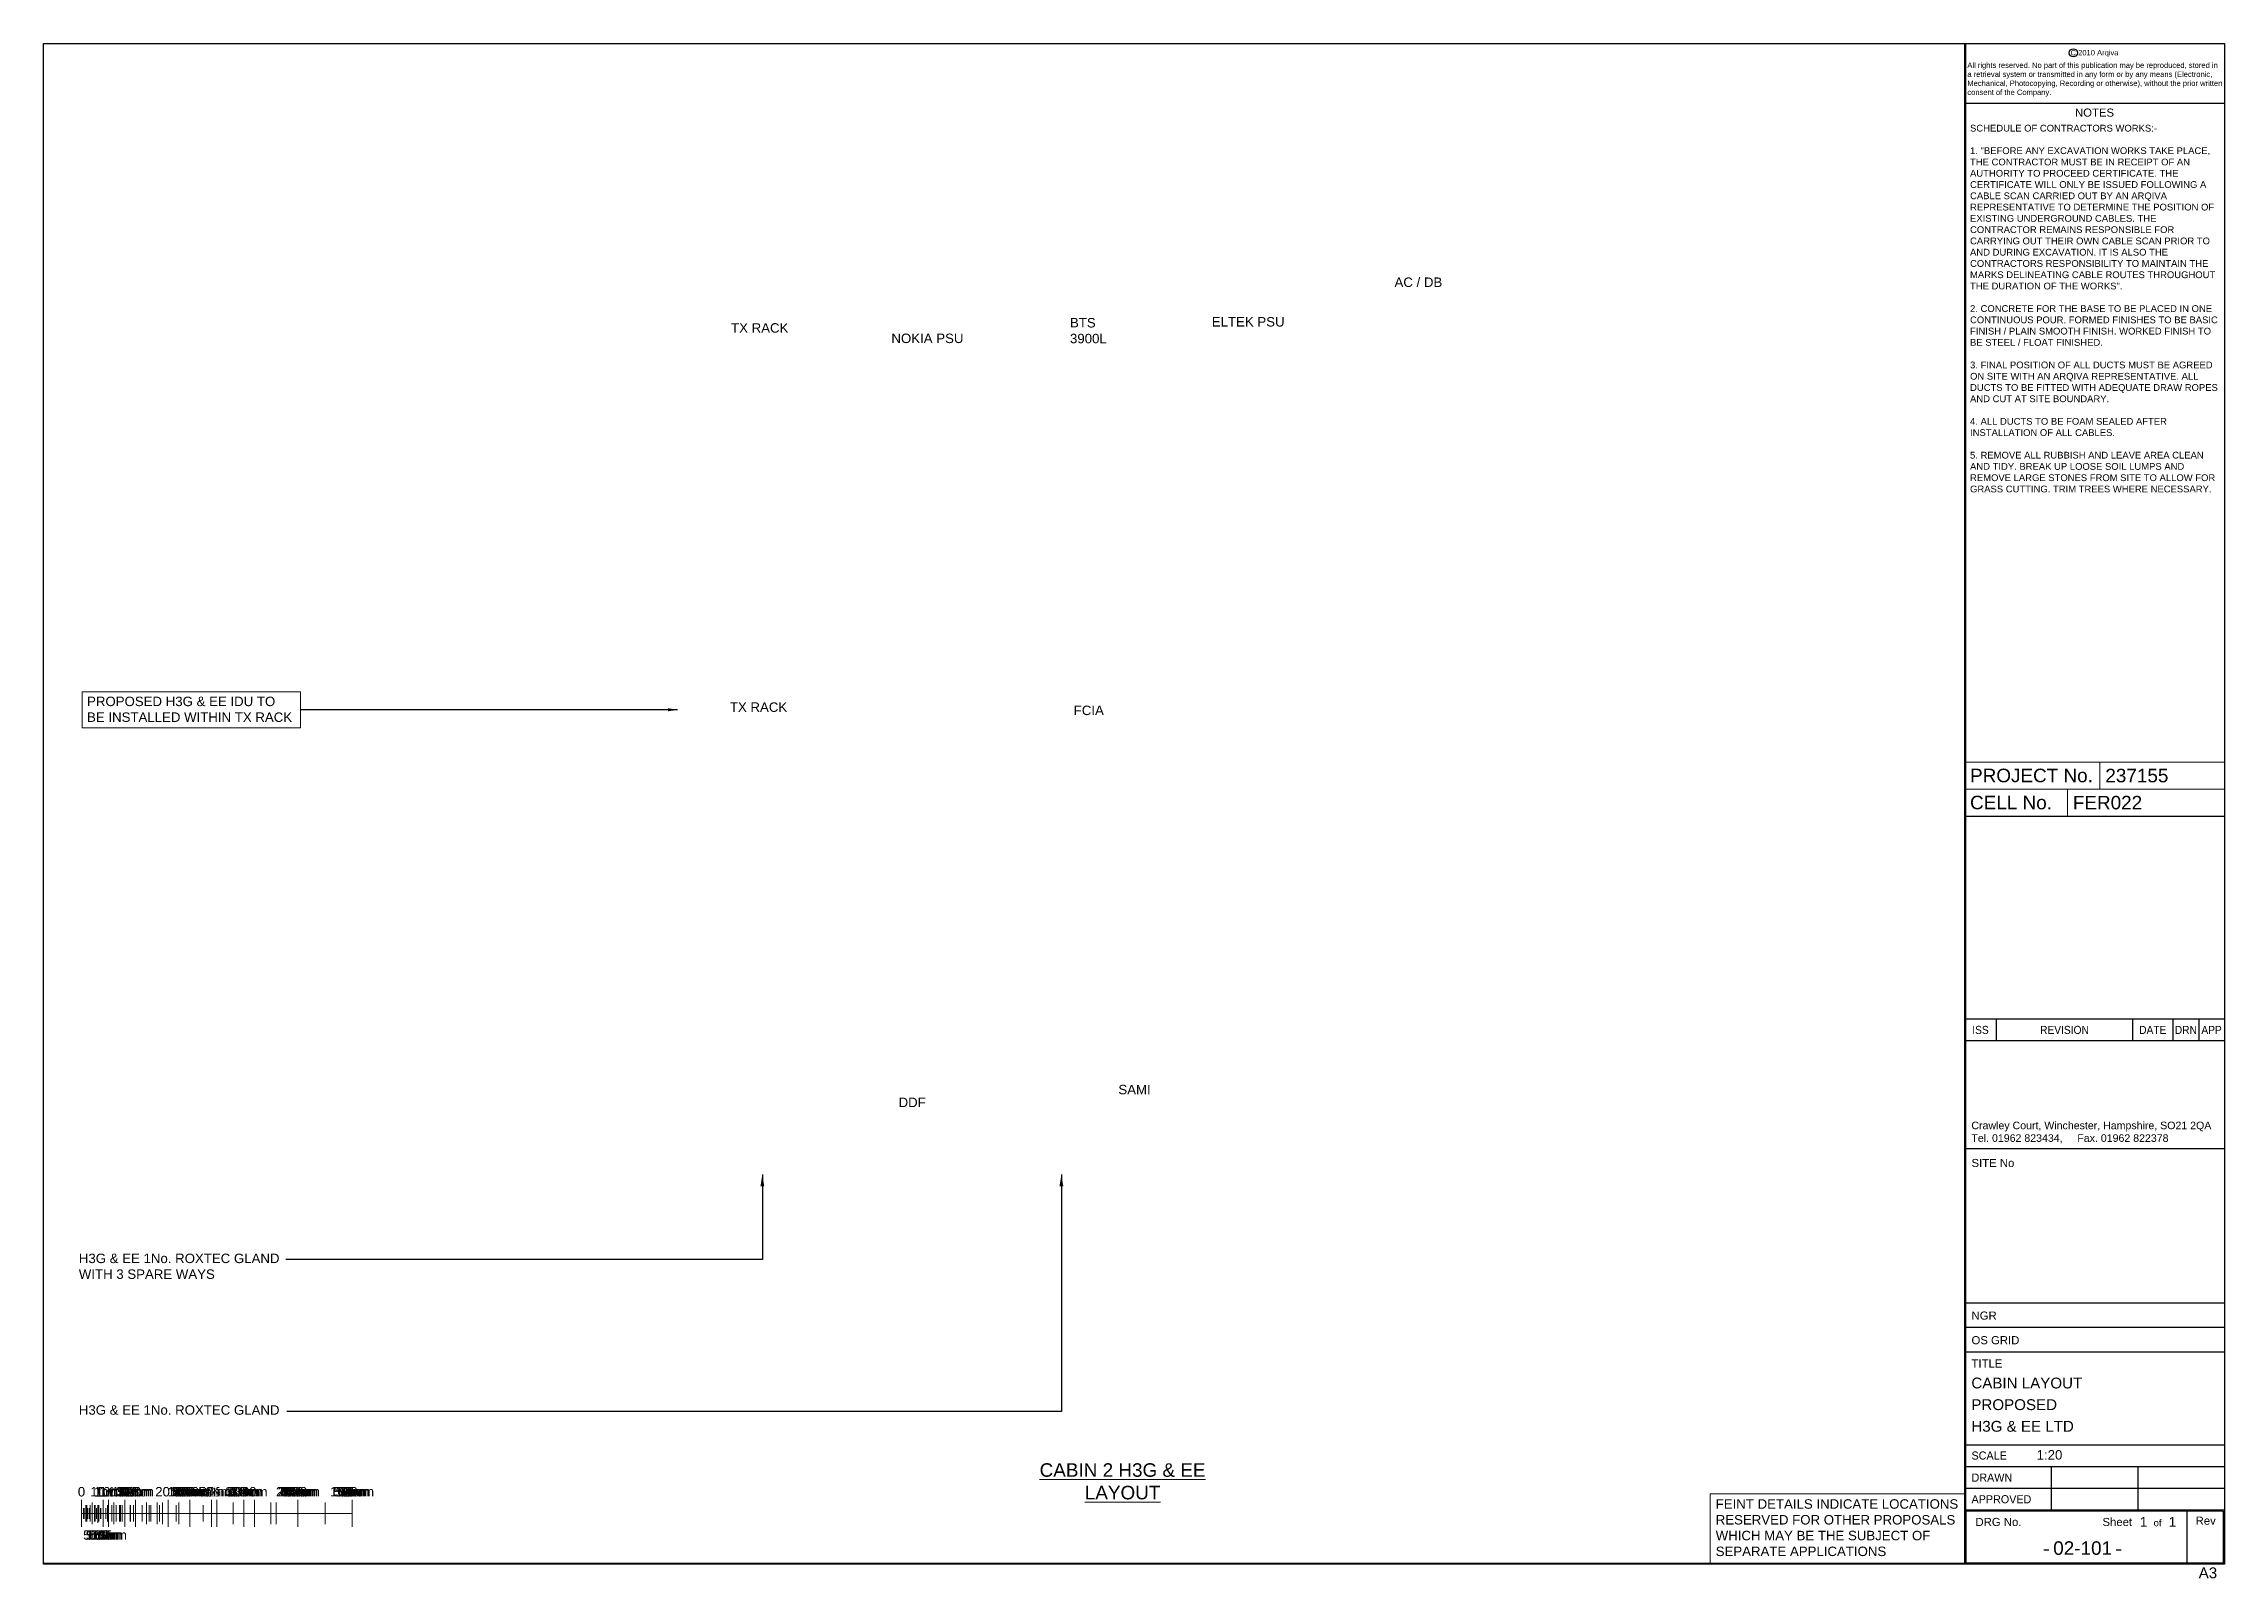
# Paper-space layout '02-101 H3G & EE CABIN LAYOUT' of a CAD drawing. Header units: millimetres. Extents: x 0 to 403, y -3 to 281.
import ezdxf
from ezdxf.enums import TextEntityAlignment as Align

# ---------------------------------------------------------------- set-up
doc = ezdxf.new("R2010")
doc.units = ezdxf.units.MM
doc.header["$LTSCALE"] = 30
doc.layers.add('ACAD ENTITIES HIDDEN', color=7, linetype='Continuous')
doc.layers.add('BORDER', color=7, linetype='Continuous', lineweight=25)
doc.layers.add('TEXT AND DIMENSIONS', color=7, linetype='Continuous', lineweight=13)
doc.layers.add('VIEWPORTS', color=7, linetype='Continuous', plot=False)
doc.styles.add('textstyle3', font='arial.ttf')
doc.styles.add('textstyle4', font='arial.ttf', dxfattribs={"width": 0.9})
doc.styles.add('textstyle5', font='arial.ttf', dxfattribs={"width": 0.95})
doc.dimstyles.new('QCADDimStyle', dxfattribs={"dimtxt": 1.75, "dimasz": 1.75, "dimexe": 1.75, "dimexo": 1.75, "dimgap": 0.75, "dimtad": 1, "dimtoh": 1, "dimzin": 12, "dimdsep": 46, "dimtxsty": 'Standard', "dimcen": 0.09, "dimclrt": 256, "dimazin": 3, "dimtfac": 1, "dimtdec": 4, "dimtofl": 0, "dimtmove": 2, "dimatfit": 3, "dimfxl": 1, "dimtolj": 1, "dimtzin": 0, "dimarcsym": 0})

# ---------------------------------------------------------------- blocks, each defined once
blk = doc.blocks.new('A3MAS')
at = {"layer": 'BORDER'}
for p, q in [((0, 281), (403, 281)), ((0, 0), (0, 281)), ((355, 281), (355, 0)), ((403, 281), (403, 0)), ((355, 270), (403, 270)), ((355, 138.24), (403, 138.24)), ((403, 100.74), (355, 100.74)), ((403, 96.74), (355, 96.74)), ((360.85, 100.74), (360.85, 96.74)), ((386.04, 100.74), (386.04, 96.74)), ((393.5, 100.74), (393.5, 96.74)), ((398.25, 100.74), (398.25, 96.74)), ((403, 76.74), (355, 76.74)), ((403, 48.21), (355, 48.21)), ((403, 43.71), (355, 43.71)), ((403, 39.21), (355, 39.21)), ((403, 22), (355, 22)), ((403, 18), (355, 18)), ((371, 18), (371, 10)), ((387, 18), (387, 10)), ((403, 14), (355, 14)), ((403, 10), (355, 10)), ((355.2, 9.8), (355.2, 0.2)), ((402.8, 9.8), (355.2, 9.8)), ((396.05, 9.8), (396.05, 0.2)), ((402.8, 9.8), (402.8, 0.2)), ((403, 0), (0, 0)), ((402.8, 0.2), (355.2, 0.2))]:
    blk.add_line(p, q, dxfattribs=at)
at = {"layer": 'BORDER', "const_width": 0.25}
for points in [[(369.61, 2.64), (370.61, 2.64)], [(382.95, 2.64), (383.95, 2.64)]]:
    blk.add_lwpolyline(points, dxfattribs=at)
at = {"layer": 'BORDER'}
blk.add_circle((375.08, 279.3), 0.764, dxfattribs=at)
at = {"layer": 'BORDER', "style": 'textstyle3'}
blk.add_text('NOTES', height=1.5, dxfattribs=at).set_placement((379, 267.5), align=Align.CENTER)
at = {"layer": 'BORDER'}
for s, style, width, p in [('ISS', 'textstyle4', 0.9, (357.93, 98.73)), ('REVISION', 'textstyle4', 0.9, (373.45, 98.73)), ('DATE', 'textstyle4', 0.9, (389.77, 98.73)), ('DRN', 'textstyle4', 0.9, (395.88, 98.73)), ('APP', 'textstyle4', 0.9, (400.63, 98.73)), ('DRAWN', 'textstyle5', 0.95, (360.03, 16)), ('APPROVED', 'textstyle5', 0.95, (361.8, 12))]:
    blk.add_text(s, height=1.5, dxfattribs=dict(at, style=style, width=width)).set_placement(p, align=Align.MIDDLE_CENTER)
at = {"layer": 'BORDER', "style": 'textstyle3'}
for s, p in [('SITE No', (356.27, 73.39)), ('NGR', (356.27, 45.19)), ('OS GRID', (356.27, 40.64)), ('TITLE', (356.27, 36.33)), ('DRG No.', (357, 7.05))]:
    blk.add_text(s, height=1.5, dxfattribs=at).set_placement(p)
at = {"layer": 'BORDER', "style": 'textstyle5', "width": 0.95}
blk.add_text('SCALE', height=1.5, dxfattribs=at).set_placement((356.27, 19.33))
at = {"layer": 'BORDER', "style": 'textstyle3'}
for s, height, p in [('Sheet', 1.5, (383.21, 7.83)), ('of', 1.25, (390.65, 7.67)), ('Rev', 1.5, (399.55, 8.03))]:
    blk.add_text(s, height=height, dxfattribs=at).set_placement(p, align=Align.MIDDLE)
for s, insert, char_height, attachment_point in [('C 2010 Arqiva', (379, 279.82), 1, 2), ('A3', (399.96, -1.61), 2, 5)]:
    blk.add_mtext(s, dxfattribs=dict(at, insert=insert, char_height=char_height, attachment_point=attachment_point))
at = {"layer": 'BORDER', "attachment_point": 1, "style": 'textstyle3'}
for s, insert, char_height, width in [('All rights reserved. No part of this publication may be reproduced, stored in a retrieval system or transmitted in any form or by any means (Electronic, Mechanical, Photocopying, Recording or otherwise), without the prior written consent of the Company.', (355.5, 277.51), 1, 47), ('Crawley Court, Winchester, Hampshire, SO21 2QA\\PTel. 01962 823434,     Fax. 01962 822378', (356.25, 81.78), 1.4, 45.75)]:
    blk.add_mtext(s, dxfattribs=dict(at, insert=insert, char_height=char_height, width=width))
at = {"layer": 'BORDER', "style": 'textstyle3'}
for tag, p, height in [('TITLE1', (356.24, 32.48), 2), ('TITLE2', (356.24, 28.48), 2), ('TITLE3', (356.24, 24.48), 2), ('SCALE', (368.3, 19.33), 1.75)]:
    blk.add_attdef(tag, p, '', height=height, dxfattribs=at)
for tag, height, p in [('SHTNO', 1.8, (388.07, 7.83)), ('SHTOF', 1.8, (393.4, 7.83)), ('USERIDCATEGORY', 2.5, (376.81, 2.98))]:
    blk.add_attdef(tag, text='', height=height, dxfattribs=at).set_placement(p, align=Align.MIDDLE)
blk = doc.blocks.new('*U34')
at = {"layer": 'TEXT AND DIMENSIONS'}
for p, q in [((0, 2.5), (0, -2.5)), ((0, 2.5), (0, -2.5)), ((0, 2.5), (0, -2.5)), ((0, 2.5), (0, -2.5)), ((0, 2.5), (0, -2.5)), ((0, 2.5), (0, -2.5)), ((0, 2.5), (0, -2.5)), ((0, 2.5), (0, -2.5)), ((0, 2.5), (0, -2.5)), ((0, 2.5), (0, -2.5)), ((0, 2.5), (0, -2.5)), ((0, 2.5), (0, -2.5)), ((0, 2.5), (0, -2.5)), ((0, 0), (40, 0)), ((0, 0), (50, 0)), ((0, 0), (40, 0)), ((0, 0), (40, 0)), ((0, 0), (50, 0)), ((0, 0), (50, 0)), ((0, 0), (50, 0)), ((0, 0), (40, 0)), ((0, 0), (50, 0)), ((0, 0), (50, 0)), ((0, 0), (50, 0)), ((0, 0), (40, 0)), ((0, 0), (40, 0)), ((0, 0), (50, 0)), ((0, 0), (40, 0)), ((0, 0), (40, 0)), ((0, 0), (40, 0)), ((0, 0), (40, 0)), ((0.4, 1), (0.4, -1)), ((0.5, 1), (0.5, -1)), ((0.8, 1.5), (0.8, -1.5)), ((0.8, 1.5), (0.8, -1.5)), ((0.8, 1), (0.8, -1)), ((1, 1.5), (1, -1.5)), ((1, 1.5), (1, -1.5)), ((1, 1.5), (1, -1.5)), ((1, 1.5), (1, -1.5)), ((1, 1.5), (1, -1.5)), ((1, 1), (1, -1)), ((1.2, 1), (1.2, -1)), ((1.5, 1), (1.5, -1)), ((1.6, 1.5), (1.6, -1.5)), ((1.6, 1.5), (1.6, -1.5)), ((1.6, 1), (1.6, -1)), ((2, 2), (2, -2)), ((2, 2), (2, -2)), ((2, 2), (2, -2)), ((2, 2), (2, -2)), ((2, 2), (2, -2)), ((2, 1.5), (2, -1.5)), ((2, 1.5), (2, -1.5)), ((2, 1.5), (2, -1.5)), ((2, 1.5), (2, -1.5)), ((2, 1), (2, -1)), ((2.4, 1.5), (2.4, -1.5)), ((2.4, 1.5), (2.4, -1.5)), ((2.4, 1), (2.4, -1)), ((2.5, 1.5), (2.5, -1.5)), ((2.5, 1.5), (2.5, -1.5)), ((2.8, 1), (2.8, -1)), ((3, 1.5), (3, -1.72)), ((3, 1.5), (3, -1.72)), ((3, 1.5), (3, -1.72)), ((3, 1.5), (3, -1.72)), ((3, 1.5), (3, -1.72)), ((3, 1), (3, -1)), ((3.2, 1.5), (3.2, -1.5)), ((3.2, 1.5), (3.2, -1.5)), ((3.2, 1), (3.2, -1)), ((3.5, 1), (3.5, -1)), ((3.6, 1), (3.6, -1)), ((4, 2.5), (4, -2.5)), ((4, 2.5), (4, -2.5)), ((4, 2.5), (4, -2.5)), ((4, 2), (4, -2)), ((4, 2), (4, -2)), ((4, 2), (4, -2)), ((4, 2), (4, -2)), ((4, 2), (4, -2)), ((4, 2), (4, -2)), ((4, 2), (4, -2)), ((4, 1), (4, -1)), ((4.5, 1), (4.5, -1)), ((4.8, 1.5), (4.8, -1.5)), ((4.8, 1.5), (4.8, -1.5)), ((5, 2.5), (5, -2.5)), ((5, 2.5), (5, -2.5)), ((5, 1.5), (5, -1.5)), ((5, 1.5), (5, -1.5)), ((5, 1.5), (5, -1.5)), ((5, 1.5), (5, -1.5)), ((5, 1.5), (5, -1.5)), ((5.6, 1.5), (5.6, -1.5)), ((5.6, 1.5), (5.6, -1.5)), ((6, 2), (6, -2)), ((6, 2), (6, -2)), ((6, 2), (6, -2)), ((6, 2), (6, -2)), ((6, 2), (6, -2)), ((6, 1.5), (6, -1.5)), ((6, 1.5), (6, -1.5)), ((6, 1.5), (6, -1.5)), ((6, 1.5), (6, -1.5)), ((6.4, 1.5), (6.4, -1.5)), ((6.4, 1.5), (6.4, -1.5)), ((7, 1.5), (7, -1.5)), ((7, 1.5), (7, -1.5)), ((7, 1.5), (7, -1.5)), ((7, 1.5), (7, -1.5)), ((7, 1.5), (7, -1.5)), ((7.2, 1.5), (7.2, -1.5)), ((7.2, 1.5), (7.2, -1.5)), ((7.5, 1.5), (7.5, -1.5)), ((7.5, 1.5), (7.5, -1.5)), ((8, 2.5), (8, -2.5)), ((8, 2.5), (8, -2.5)), ((8, 2), (8, -2)), ((8, 2), (8, -2)), ((8, 2), (8, -2)), ((8, 2), (8, -2)), ((8, 2), (8, -2)), ((8, 2), (8, -2)), ((8, 2), (8, -2)), ((8, 2), (8, -2)), ((9, 1.5), (9, -1.5)), ((9, 1.5), (9, -1.5)), ((9.07, 1.5), (9.07, -1.5)), ((9.07, 1.5), (9.07, -1.5)), ((9.07, 1.5), (9.07, -1.5)), ((9.6, 1.5), (9.6, -1.5)), ((10, 2.5), (10, -2.5)), ((10, 2.5), (10, -2.5)), ((10, 2.5), (10, -2.5)), ((10, 2.5), (10, -2.5)), ((10, 2.5), (10, -2.5)), ((10, 2.5), (10, -2.5)), ((10, 2.5), (10, -2.5)), ((10, 2), (10, -2)), ((10, 2), (10, -2)), ((10, 1.5), (10, -1.5)), ((10, 1.5), (10, -1.5)), ((10, 1.5), (10, -1.5)), ((10, 1.5), (10, -1.5)), ((10, 1.5), (10, -1.5)), ((11.2, 1.5), (11.2, -1.5)), ((12, 2), (12, -2)), ((12, 2), (12, -2)), ((12, 2), (12, -2)), ((12, 2), (12, -2)), ((12, 2), (12, -2)), ((12, 2), (12, -2)), ((12, 2), (12, -2)), ((12, 2), (12, -2)), ((12, 2), (12, -2)), ((12.5, 1.5), (12.5, -1.5)), ((12.5, 1.5), (12.5, -1.5)), ((12.8, 1.5), (12.8, -1.5)), ((14, 2), (14, -2)), ((14, 2), (14, -2)), ((14, 2), (14, -2)), ((14, 2), (14, -2)), ((14, 2), (14, -2)), ((14, 1.5), (14, -1.5)), ((14, 1.5), (14, -1.5)), ((14, 1.5), (14, -1.5)), ((14, 1.5), (14, -1.5)), ((14, 1.5), (14, -1.5)), ((14.4, 1.5), (14.4, -1.5)), ((15, 2), (15, -2)), ((15, 2), (15, -2)), ((16, 2.5), (16, -2.5)), ((16, 2), (16, -2)), ((16, 2), (16, -2)), ((16, 2), (16, -2)), ((16, 2), (16, -2)), ((16, 2), (16, -2)), ((16, 2), (16, -2)), ((16, 2), (16, -2)), ((16, 2), (16, -2)), ((16, 2), (16, -2)), ((17.5, 1.5), (17.5, -1.5)), ((17.5, 1.5), (17.5, -1.5)), ((18, 2), (18, -2)), ((18, 2), (18, -2)), ((18, 2), (18, -2)), ((18, 2), (18, -2)), ((18, 2), (18, -2)), ((18, 1.5), (18, -1.5)), ((18, 1.5), (18, -1.5)), ((18, 1.5), (18, -1.5)), ((18, 1.5), (18, -1.5)), ((18, 1.5), (18, -1.5)), ((20, 2.5), (20, -2.5)), ((20, 2.5), (20, -2.5)), ((20, 2.5), (20, -2.5)), ((20, 2.5), (20, -2.5)), ((20, 2.5), (20, -2.5)), ((20, 2.5), (20, -2.5)), ((20, 2.5), (20, -2.5)), ((20, 2.5), (20, -2.5)), ((20, 2.5), (20, -2.5)), ((20, 2.5), (20, -2.5)), ((20, 2), (20, -2)), ((20, 2), (20, -2)), ((20, 2), (20, -2)), ((22.5, 1.5), (22.5, -1.5)), ((22.5, 1.5), (22.5, -1.5)), ((24, 2.5), (24, -2.5)), ((24, 2), (24, -2)), ((24, 2), (24, -2)), ((24, 2), (24, -2)), ((25, 2.5), (25, -2.5)), ((25, 2.5), (25, -2.5)), ((28, 2), (28, -2)), ((28, 2), (28, -2)), ((28, 2), (28, -2)), ((30, 2.5), (30, -2.5)), ((30, 2.5), (30, -2.5)), ((30, 2), (30, -2)), ((30, 2), (30, -2)), ((32, 2.5), (32, -2.5)), ((32, 2), (32, -2)), ((32, 2), (32, -2)), ((32, 2), (32, -2)), ((35, 2), (35, -2)), ((35, 2), (35, -2)), ((36, 2), (36, -2)), ((36, 2), (36, -2)), ((36, 2), (36, -2)), ((40, 2.5), (40, -2.5)), ((40, 2.5), (40, -2.5)), ((40, 2.5), (40, -2.5)), ((40, 2.5), (40, -2.5)), ((40, 2.5), (40, -2.5)), ((40, 2.5), (40, -2.5)), ((40, 2.5), (40, -2.5)), ((40, 2.5), (40, -2.5)), ((40, 2.5), (40, -2.5)), ((40, 2.5), (40, -2.5)), ((40, 2.5), (40, -2.5)), ((40, 2), (40, -2)), ((40, 2), (40, -2)), ((45, 2), (45, -2)), ((45, 2), (45, -2)), ((50, 2.5), (50, -2.5)), ((50, 2.5), (50, -2.5)), ((50, 2.5), (50, -2.5)), ((50, 2.5), (50, -2.5))]:
    blk.add_line(p, q, dxfattribs=at)
at = {"layer": 'TEXT AND DIMENSIONS', "flags": 128}
for points in [[(0, 2.5), (0, -2.5)], [(0, 2.5), (0, -2.5)], [(0, 2.5), (0, -2.5)], [(0, 2.5), (0, -2.5)], [(0, 2.5), (0, -2.5)], [(0, 2.5), (0, -2.5)], [(0, 2.5), (0, -2.5)], [(0, 0), (50, 0)], [(0, 0), (40, 0)], [(1, 1.5), (1, -1.5)], [(1, 1.5), (1, -1.5)], [(1, 1.5), (1, -1.5)], [(2, 1.5), (2, -1.5)], [(2, 1.5), (2, -1.5)], [(2, 1.5), (2, -1.5)], [(3, 1.5), (3, -1.5)], [(3, 1.5), (3, -1.5)], [(3, 1.5), (3, -1.5)], [(4, 2), (4, -2)], [(4, 1.5), (4, -1.5)], [(4, 1.5), (4, -1.5)], [(4, 1.5), (4, -1.5)], [(5, 2), (5, -2)], [(5, 2), (5, -2)], [(5, 2), (5, -2)], [(6, 1.5), (6, -1.5)], [(6, 1.5), (6, -1.5)], [(6, 1.5), (6, -1.5)], [(7, 1.5), (7, -1.5)], [(7, 1.5), (7, -1.5)], [(7, 1.5), (7, -1.5)], [(8, 2), (8, -2)], [(8, 1.5), (8, -1.5)], [(8, 1.5), (8, -1.5)], [(8, 1.5), (8, -1.5)], [(9, 1.5), (9, -1.5)], [(9, 1.5), (9, -1.5)], [(9, 1.5), (9, -1.5)], [(10, 2.5), (10, -2.5)], [(10, 2.5), (10, -2.5)], [(10, 2.5), (10, -2.5)], [(12, 2), (12, -2)], [(16, 2), (16, -2)], [(20, 2.5), (20, -2.5)], [(20, 2.5), (20, -2.5)], [(20, 2.5), (20, -2.5)], [(20, 2.5), (20, -2.5)], [(25, 2.5), (25, -2.5)], [(30, 2.5), (30, -2.5)], [(40, 2.5), (40, -2.5)], [(40, 2.5), (40, -2.5)], [(40, 2.5), (40, -2.5)], [(50, 2.5), (50, -2.5)], [(50, 2.5), (50, -2.5)], [(50, 2.5), (50, -2.5)], [(50, 2.5), (50, -2.5)], [(50, 2.5), (50, -2.5)]]:
    blk.add_lwpolyline(points, dxfattribs=at)
at = {"layer": 'TEXT AND DIMENSIONS'}
for points in [[(1, 1.5), (1, -1.5)], [(1, 1.5), (1, -1.5)], [(1, 1.5), (1, -1.5)], [(1, 1.5), (1, -1.5)], [(2, 1.5), (2, -1.5)], [(2, 1.5), (2, -1.5)], [(2, 1.5), (2, -1.5)], [(2, 1.5), (2, -1.5)], [(3, 1.5), (3, -1.5)], [(3, 1.5), (3, -1.5)], [(3, 1.5), (3, -1.5)], [(3, 1.5), (3, -1.5)], [(4, 1.5), (4, -1.5)], [(4, 1.5), (4, -1.5)], [(4, 1.5), (4, -1.5)], [(4, 1.5), (4, -1.5)], [(5, 2), (5, -2)], [(5, 2), (5, -2)], [(5, 2), (5, -2)], [(5, 2), (5, -2)], [(6, 1.5), (6, -1.5)], [(6, 1.5), (6, -1.5)], [(6, 1.5), (6, -1.5)], [(6, 1.5), (6, -1.5)], [(7, 1.5), (7, -1.5)], [(7, 1.5), (7, -1.5)], [(7, 1.5), (7, -1.5)], [(7, 1.5), (7, -1.5)], [(8, 1.5), (8, -1.5)], [(8, 1.5), (8, -1.5)], [(8, 1.5), (8, -1.5)], [(8, 1.5), (8, -1.5)], [(9, 1.5), (9, -1.5)], [(9, 1.5), (9, -1.5)], [(9, 1.5), (9, -1.5)], [(9, 1.5), (9, -1.5)], [(10, 2.5), (10, -2.5)], [(10, 2.5), (10, -2.5)], [(12, 1.5), (12, -1.5)], [(12, 1.5), (12, -1.5)], [(12, 1.5), (12, -1.5)], [(12, 1.5), (12, -1.5)], [(12, 1.5), (12, -1.5)], [(14, 1.5), (14, -1.5)], [(14, 1.5), (14, -1.5)], [(14, 1.5), (14, -1.5)], [(14, 1.5), (14, -1.5)], [(14, 1.5), (14, -1.5)], [(16, 1.5), (16, -1.5)], [(16, 1.5), (16, -1.5)], [(16, 1.5), (16, -1.5)], [(16, 1.5), (16, -1.5)], [(16, 1.5), (16, -1.5)], [(18, 1.5), (18, -1.5)], [(18, 1.5), (18, -1.5)], [(18, 1.5), (18, -1.5)], [(18, 1.5), (18, -1.5)], [(18, 1.5), (18, -1.5)], [(20, 2.5), (20, -2.5)], [(24, 2), (24, -2)], [(25, 2.5), (25, -2.5)], [(25, 2), (25, -2)], [(25, 2), (25, -2)], [(25, 2), (25, -2)], [(25, 2), (25, -2)], [(25, 2), (25, -2)], [(28, 2), (28, -2)], [(30, 2.5), (30, -2.5)], [(30, 2.5), (30, -2.5)], [(32, 2), (32, -2)], [(36, 2), (36, -2)], [(40, 2.5), (40, -2.5)], [(40, 2.5), (40, -2.5)]]:
    blk.add_lwpolyline(points, dxfattribs=at)
at = {"layer": 'TEXT AND DIMENSIONS', "char_height": 1.75, "attachment_point": 5, "style": 'textstyle3'}
for s, insert in [('0', (0, 4)), ('0', (0, 4)), ('0', (0, 4)), ('0', (0, 4)), ('0', (0, 4)), ('0', (0, 4)), ('0', (0, 4)), ('0', (0, 4)), ('0', (0, 4)), ('0', (0, 4)), ('0', (0, 4)), ('0', (0, 4)), ('0', (0, 4)), ('0', (0, 4)), ('0', (0, 4)), ('0', (0, 4)), ('0', (0, 4)), ('0', (0, 4)), ('0', (0, 4)), ('0', (0, 4)), ('10m', (4, 4)), ('1m', (4, 4)), ('10m', (5, 4)), ('1m', (5, 4)), ('100m', (8, 4)), ('10m', (8, 4)), ('50mm', (10, 4)), ('20mm', (10, 4)), ('10mm', (10, 4)), ('500m', (10, 4)), ('100m', (10, 4)), ('0.1m', (10, 4)), ('0.2m', (10, 4)), ('0.5m', (10, 4)), ('50m', (10, 4)), ('10m', (10, 4)), ('5m', (10, 4)), ('1m', (10, 4)), ('20m', (16, 4)), ('100mm', (20, 4)), ('1000m', (20, 4)), ('20mm', (20, 4)), ('500m', (20, 4)), ('200m', (20, 4)), ('250m', (20, 4)), ('100m', (20, 4)), ('0.2m', (20, 4)), ('0.5m', (20, 4)), ('50m', (20, 4)), ('20m', (20, 4)), ('10m', (20, 4)), ('5m', (20, 4)), ('2m', (20, 4)), ('1m', (20, 4)), ('50mm', (25, 4)), ('30m', (24, 4)), ('0.5m', (25, 4)), ('50m', (25, 4)), ('5m', (25, 4)), ('30mm', (30, 4)), ('300m', (30, 4)), ('0.3m', (30, 4)), ('30m', (30, 4)), ('3m', (30, 4)), ('40m', (32, 4)), ('200mm', (40, 4)), ('2000m', (40, 4)), ('1000m', (40, 4)), ('40mm', (40, 4)), ('400m', (40, 4)), ('500m', (40, 4)), ('200m', (40, 4)), ('100m', (40, 4)), ('0.4m', (40, 4)), ('40m', (40, 4)), ('50m', (40, 4)), ('20m', (40, 4)), ('10m', (40, 4)), ('4m', (40, 4)), ('2m', (40, 4)), ('1m', (40, 4)), ('100mm', (50, 4)), ('50mm', (50, 4)), ('500m', (50, 4)), ('100m', (50, 4)), ('0.5m', (50, 4)), ('50m', (50, 4)), ('10m', (50, 4)), ('5m', (50, 4)), ('1m', (50, 4)), ('5m', (2, -4)), ('5m', (2.5, -4)), ('100m', (4, -4)), ('0.1m', (4, -4)), ('50m', (4, -4)), ('10mm', (5, -4)), ('0.1m', (5, -4)), ('0.5m', (5, -4)), ('5mm', (5, -4)), ('5m', (4, -4)), ('50m', (5, -4)), ('5m', (5, -4))]:
    blk.add_mtext(s, dxfattribs=dict(at, insert=insert))

psp = doc.layouts.new('02-101 H3G & EE CABIN LAYOUT')

# ---------------------------------------------------------------- linework, layer by layer
at = {"layer": 'TEXT AND DIMENSIONS'}
for p, q in [((95.64, 157.89), (47.46, 157.89)), ((355, 148.24), (403, 148.24)), ((380, 143.24), (380, 148.24)), ((355, 143.24), (403, 143.24)), ((374, 138.24), (374, 143.24)), ((355, 13), (308, 13)), ((308, 13), (308, 0))]:
    psp.add_line(p, q, dxfattribs=at)
psp.add_lwpolyline([(7.15, 161.2), (7.15, 154.58), (47.46, 154.58), (47.46, 161.2)], close=True, dxfattribs=at)

# ---------------------------------------------------------------- block references
at = {"layer": 'BORDER'}
psp.add_blockref('A3MAS', (0, 0), dxfattribs=at).add_auto_attribs({'USERIDCATEGORY': '02-101', 'SCALE': '1:20', 'SHTNO': '1', 'SHTOF': '1', 'TITLE1': 'CABIN LAYOUT ', 'TITLE2': 'PROPOSED', 'TITLE3': 'H3G & EE LTD'})
at = {"layer": 'TEXT AND DIMENSIONS'}
psp.add_blockref('*U34', (7, 9.38), dxfattribs=at)

# ---------------------------------------------------------------- texts
at = {"layer": 'ACAD ENTITIES HIDDEN', "insert": (356, 266), "char_height": 1.25, "width": 46, "attachment_point": 1, "style": 'textstyle3'}
psp.add_mtext('SCHEDULE OF CONTRACTORS WORKS:-\\P\\P1. "BEFORE ANY EXCAVATION WORKS TAKE PLACE, THE CONTRACTOR MUST BE IN RECEIPT OF AN AUTHORITY TO PROCEED CERTIFICATE. THE CERTIFICATE WILL ONLY BE ISSUED FOLLOWING A CABLE SCAN CARRIED OUT BY AN ARQIVA REPRESENTATIVE TO DETERMINE THE POSITION OF EXISTING UNDERGROUND CABLES. THE CONTRACTOR REMAINS RESPONSIBLE FOR CARRYING OUT THEIR OWN CABLE SCAN PRIOR TO AND DURING EXCAVATION. IT IS ALSO THE CONTRACTORS RESPONSIBILITY TO MAINTAIN THE MARKS DELINEATING CABLE ROUTES THROUGHOUT THE DURATION OF THE WORKS".\\P\\P2. CONCRETE FOR THE BASE TO BE PLACED IN ONE CONTINUOUS POUR. FORMED FINISHES TO BE BASIC FINISH / PLAIN SMOOTH FINISH. WORKED FINISH TO BE STEEL / FLOAT FINISHED.\\P\\P3. FINAL POSITION OF ALL DUCTS MUST BE AGREED ON SITE WITH AN ARQIVA REPRESENTATIVE. ALL DUCTS TO BE FITTED WITH ADEQUATE DRAW ROPES AND CUT AT SITE BOUNDARY.\\P\\P4. ALL DUCTS TO BE FOAM SEALED AFTER INSTALLATION OF ALL CABLES.\\P\\P5. REMOVE ALL RUBBISH AND LEAVE AREA CLEAN AND TIDY. BREAK UP LOOSE SOIL LUMPS AND REMOVE LARGE STONES FROM SITE TO ALLOW FOR GRASS CUTTING. TRIM TREES WHERE NECESSARY.', dxfattribs=at)
at = {"layer": 'TEXT AND DIMENSIONS', "char_height": 1.75, "attachment_point": 1, "style": 'textstyle3'}
for s, insert, width in [('AC / DB', (249.64, 237.78, 0.36), 9.0138), ('BTS 3900L', (189.67, 230.29, 0.36), 11.2853), ('ELTEK PSU', (215.88, 230.47, 0.36), 13.7718), ('TX RACK', (127.04, 229.33, 0.36), 12.6521), ('NOKIA PSU', (156.67, 227.41, 0.36), 13.8194), ('PROPOSED H3G & EE IDU TO BE INSTALLED WITHIN TX RACK', (8.03, 160.32), 38.5625), ('TX RACK', (126.82, 159.26, 0.36), 11.1318), ('FCIA', (190.36, 158.66, 0.36), 13.7596), ('DDF', (158, 86.22, 0.36), 9.3589), ('SAMI', (198.61, 88.58, 0.36), 8.7283), ('H3G & EE 1No. ROXTEC GLAND WITH 3 SPARE WAYS', (6.51, 57.39, 0.36), 38.5625), ('H3G & EE 1No. ROXTEC GLAND', (6.51, 29.37, 0.36), 37.3202), ('FEINT DETAILS INDICATE LOCATIONS RESERVED FOR OTHER PROPOSALS WHICH MAY BE THE SUBJECT OF SEPARATE APPLICATIONS', (309, 12), 48.6012)]:
    psp.add_mtext(s, dxfattribs=dict(at, insert=insert, width=width))
at = {"layer": 'TEXT AND DIMENSIONS', "char_height": 2.5, "style": 'textstyle3'}
for s, insert, attachment_point in [('PROJECT No.', (356, 145.74), 4), ('CELL No.', (356, 140.74), 4), ('{\\LCABIN 2 H3G & EE \\PLAYOUT }', (199.39, 18.65), 2)]:
    psp.add_mtext(s, dxfattribs=dict(at, insert=insert, attachment_point=attachment_point))
at = {"layer": 'TEXT AND DIMENSIONS', "style": 'textstyle3'}
for tag, p in [('237155', (381, 144.49)), ('FER022', (375, 139.49))]:
    psp.add_attdef(tag, p, '', height=2.5, dxfattribs=at)

# ---------------------------------------------------------------- leaders
at = {"layer": 'TEXT AND DIMENSIONS'}
psp.add_leader([(117.13, 157.89), (95.64, 157.89), (47.46, 157.89)], dimstyle='QCADDimStyle', dxfattribs=at)
for points in [[(132.82, 71.99), (132.82, 56.31), (44.76, 56.31)], [(188.08, 71.99), (188.08, 28.19), (44.92, 28.19)], [(188.08, 71.99), (188.08, 28.19), (49.03, 28.19)]]:
    psp.add_leader(points, dimstyle='QCADDimStyle', override={"dimscale": 1.25, "dimtxt": 0.18, "dimexe": 0.18, "dimexo": 0.0625, "dimgap": 0.09, "dimtad": 0, "dimtih": 1, "dimdec": 4, "dimzin": 0, "dimclrt": 0, "dimadec": 0, "dimazin": 0, "dimtmove": 0}, dxfattribs=at)

# ---------------------------------------------------------------- viewports
at = {"layer": 'VIEWPORTS', "view_target_point": (212134.5, 50492)}
psp.add_viewport(center=(177.6, 140.6), size=(355.2, 280.8), view_center_point=(122624.82, -17273.37), view_height=5616, status=4, dxfattribs=at)
at = {"layer": 'VIEWPORTS'}
psp.add_viewport(center=(379, 117.49), size=(48, 41.5), view_center_point=(24, 16.7), view_height=41.5, dxfattribs=at)
psp.add_viewport(center=(379, 38.37), size=(48, 76.739), view_center_point=(24, -50.12), view_height=76.739, status=3, dxfattribs=at)

doc.saveas('drawing.dxf')
